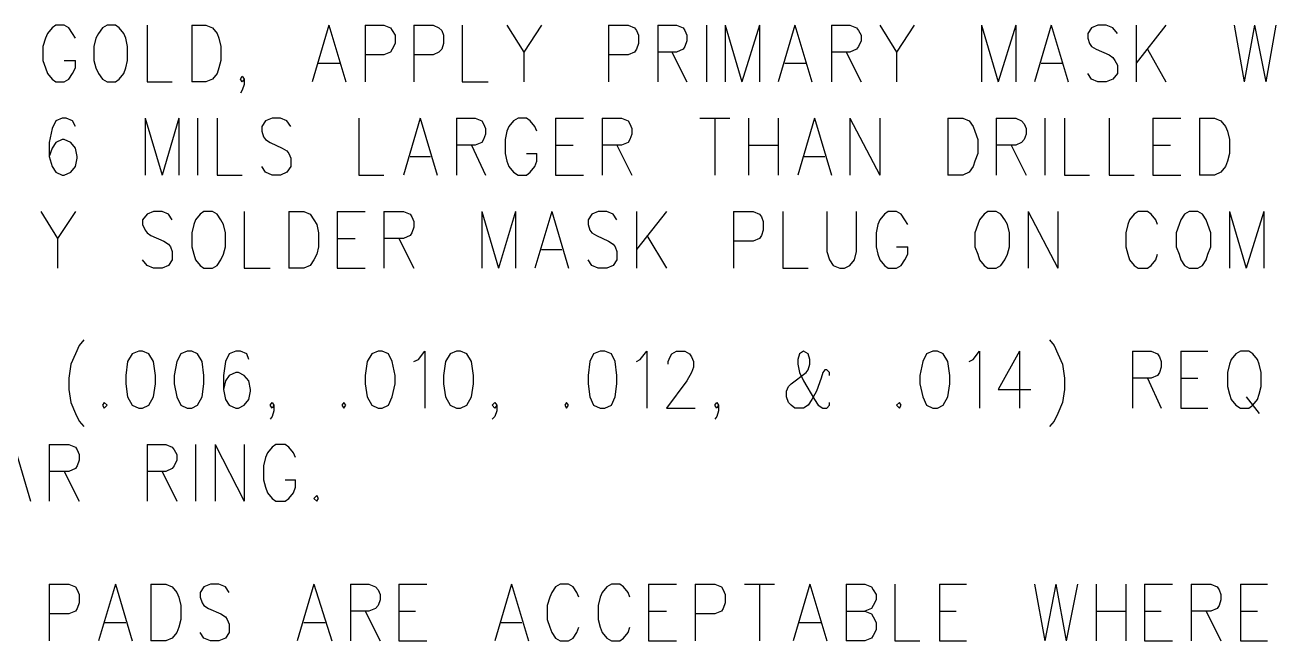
# Model space of a CAD drawing. Extents: x 11.9 to 28.1, y 10.8 to 21.2.
# Drawn here: x 24.827 to 26.169, y 15.139 to 15.8 of the extents above; entities that cross this region are included whole.
import ezdxf

# ---------------------------------------------------------------- set-up
doc = ezdxf.new("R2010")
doc.units = 0
doc.header["$MEASUREMENT"] = 0
doc.layers.add('LAYNR1', color=2, linetype='Continuous')

msp = doc.modelspace()

# ---------------------------------------------------------------- linework, layer by layer
at = {"layer": 'LAYNR1', "color": 7}
for points in [[(24.881, 15.786), (24.878, 15.791), (24.874, 15.797), (24.869, 15.8), (24.86, 15.8), (24.856, 15.797), (24.851, 15.791), (24.849, 15.786)], [(24.915, 15.8), (24.91, 15.797), (24.906, 15.791), (24.903, 15.786)], [(24.935, 15.786), (24.933, 15.791), (24.928, 15.797), (24.924, 15.8), (24.915, 15.8)], [(24.958, 15.8), (24.958, 15.739)], [(25.006, 15.8), (25.006, 15.739)], [(25.006, 15.8), (25.021, 15.8), (25.028, 15.797), (25.033, 15.791), (25.035, 15.786)], [(25.153, 15.8), (25.135, 15.739)], [(25.153, 15.8), (25.171, 15.739)], [(25.192, 15.8), (25.192, 15.739)], [(25.192, 15.8), (25.212, 15.8), (25.219, 15.797), (25.221, 15.794), (25.224, 15.789), (25.224, 15.78), (25.221, 15.774), (25.219, 15.771), (25.212, 15.768), (25.192, 15.768)], [(25.244, 15.8), (25.244, 15.739)], [(25.244, 15.8), (25.265, 15.8), (25.271, 15.797), (25.274, 15.794), (25.276, 15.789), (25.276, 15.78), (25.274, 15.774), (25.271, 15.771), (25.265, 15.768), (25.244, 15.768)], [(25.296, 15.8), (25.296, 15.739)], [(25.344, 15.8), (25.362, 15.771), (25.362, 15.739)], [(25.381, 15.8), (25.362, 15.771)], [(25.453, 15.8), (25.453, 15.739)], [(25.453, 15.8), (25.474, 15.8), (25.481, 15.797), (25.483, 15.794), (25.485, 15.789), (25.485, 15.78), (25.483, 15.774), (25.481, 15.771), (25.474, 15.768), (25.453, 15.768)], [(25.506, 15.8), (25.506, 15.739)], [(25.506, 15.8), (25.526, 15.8), (25.533, 15.797), (25.535, 15.794), (25.537, 15.789), (25.537, 15.783), (25.535, 15.777), (25.533, 15.774), (25.526, 15.771), (25.506, 15.771)], [(25.558, 15.8), (25.558, 15.739)], [(25.578, 15.8), (25.578, 15.739)], [(25.578, 15.8), (25.596, 15.739)], [(25.615, 15.8), (25.596, 15.739)], [(25.615, 15.8), (25.615, 15.739)], [(25.653, 15.8), (25.635, 15.739)], [(25.653, 15.8), (25.671, 15.739)], [(25.692, 15.8), (25.692, 15.739)], [(25.692, 15.8), (25.712, 15.8), (25.719, 15.797), (25.721, 15.794), (25.724, 15.789), (25.724, 15.783), (25.721, 15.777), (25.719, 15.774), (25.712, 15.771), (25.692, 15.771)], [(25.744, 15.8), (25.762, 15.771), (25.762, 15.739)], [(25.781, 15.8), (25.762, 15.771)], [(25.853, 15.8), (25.853, 15.739)], [(25.853, 15.8), (25.871, 15.739)], [(25.89, 15.8), (25.871, 15.739)], [(25.89, 15.8), (25.89, 15.739)], [(25.928, 15.8), (25.91, 15.739)], [(25.928, 15.8), (25.946, 15.739)], [(25.999, 15.791), (25.994, 15.797), (25.987, 15.8), (25.978, 15.8), (25.971, 15.797), (25.967, 15.791), (25.967, 15.786)], [(26.019, 15.8), (26.019, 15.739)], [(26.051, 15.8), (26.019, 15.759)], [(26.124, 15.8), (26.135, 15.739)], [(26.146, 15.8), (26.135, 15.739)], [(26.146, 15.8), (26.158, 15.739)], [(26.169, 15.8), (26.158, 15.739)], [(24.849, 15.786), (24.846, 15.777), (24.846, 15.762)], [(24.903, 15.786), (24.901, 15.777), (24.901, 15.762)], [(24.937, 15.762), (24.937, 15.777), (24.935, 15.786)], [(25.035, 15.786), (25.037, 15.777), (25.037, 15.762)], [(25.967, 15.786), (25.969, 15.78), (25.971, 15.777), (25.976, 15.774), (25.99, 15.768), (25.994, 15.765), (25.996, 15.762)], [(25.521, 15.771), (25.537, 15.739)], [(25.708, 15.771), (25.724, 15.739)], [(26.031, 15.774), (26.051, 15.739)], [(24.846, 15.762), (24.849, 15.754), (24.851, 15.748), (24.856, 15.742), (24.86, 15.739)], [(24.869, 15.739), (24.874, 15.742), (24.878, 15.748), (24.881, 15.754), (24.881, 15.762)], [(24.869, 15.762), (24.881, 15.762)], [(24.901, 15.762), (24.903, 15.754), (24.906, 15.748), (24.91, 15.742), (24.915, 15.739)], [(24.924, 15.739), (24.928, 15.742), (24.933, 15.748), (24.935, 15.754), (24.937, 15.762)], [(25.037, 15.762), (25.035, 15.754), (25.033, 15.748), (25.028, 15.742), (25.021, 15.739)], [(25.142, 15.759), (25.165, 15.759)], [(25.642, 15.759), (25.665, 15.759)], [(25.917, 15.759), (25.94, 15.759)], [(25.996, 15.762), (25.999, 15.757), (25.999, 15.748), (25.994, 15.742), (25.987, 15.739)], [(25.06, 15.739), (25.058, 15.742), (25.06, 15.745), (25.062, 15.742), (25.062, 15.736), (25.06, 15.73), (25.058, 15.727)], [(25.062, 15.742), (25.06, 15.739)], [(25.978, 15.739), (25.971, 15.742), (25.967, 15.748)], [(24.86, 15.739), (24.869, 15.739)], [(24.915, 15.739), (24.924, 15.739)], [(24.958, 15.739), (24.985, 15.739)], [(25.021, 15.739), (25.006, 15.739)], [(25.296, 15.739), (25.324, 15.739)], [(25.987, 15.739), (25.978, 15.739)], [(24.881, 15.691), (24.878, 15.697), (24.871, 15.7), (24.867, 15.7), (24.86, 15.697), (24.856, 15.689), (24.853, 15.674), (24.853, 15.659), (24.856, 15.648), (24.86, 15.642), (24.867, 15.639)], [(24.956, 15.7), (24.956, 15.639)], [(24.956, 15.7), (24.974, 15.639)], [(24.992, 15.7), (24.974, 15.639)], [(24.992, 15.7), (24.992, 15.639)], [(25.012, 15.7), (25.012, 15.639)], [(25.033, 15.7), (25.033, 15.639)], [(25.112, 15.691), (25.108, 15.697), (25.101, 15.7), (25.092, 15.7), (25.085, 15.697), (25.081, 15.691), (25.081, 15.686)], [(25.185, 15.7), (25.185, 15.639)], [(25.251, 15.7), (25.233, 15.639)], [(25.251, 15.7), (25.269, 15.639)], [(25.29, 15.7), (25.29, 15.639)], [(25.29, 15.7), (25.31, 15.7), (25.317, 15.697), (25.319, 15.694), (25.321, 15.689), (25.321, 15.683), (25.319, 15.677), (25.317, 15.674), (25.31, 15.671), (25.29, 15.671)], [(25.376, 15.686), (25.374, 15.691), (25.369, 15.697), (25.365, 15.7), (25.356, 15.7), (25.351, 15.697), (25.346, 15.691), (25.344, 15.686)], [(25.396, 15.7), (25.396, 15.639)], [(25.396, 15.7), (25.426, 15.7)], [(25.446, 15.7), (25.446, 15.639)], [(25.446, 15.7), (25.467, 15.7), (25.474, 15.697), (25.476, 15.694), (25.478, 15.689), (25.478, 15.683), (25.476, 15.677), (25.474, 15.674), (25.467, 15.671), (25.446, 15.671)], [(25.551, 15.7), (25.583, 15.7)], [(25.567, 15.7), (25.567, 15.639)], [(25.603, 15.7), (25.603, 15.639)], [(25.635, 15.7), (25.635, 15.639)], [(25.674, 15.7), (25.656, 15.639)], [(25.674, 15.7), (25.692, 15.639)], [(25.712, 15.7), (25.712, 15.639)], [(25.712, 15.7), (25.744, 15.639)], [(25.744, 15.7), (25.744, 15.639)], [(25.817, 15.7), (25.817, 15.639)], [(25.817, 15.7), (25.833, 15.7), (25.84, 15.697), (25.844, 15.691), (25.846, 15.686)], [(25.869, 15.7), (25.869, 15.639)], [(25.869, 15.7), (25.89, 15.7), (25.896, 15.697), (25.899, 15.694), (25.901, 15.689), (25.901, 15.683), (25.899, 15.677), (25.896, 15.674), (25.89, 15.671), (25.869, 15.671)], [(25.921, 15.7), (25.921, 15.639)], [(25.942, 15.7), (25.942, 15.639)], [(25.99, 15.7), (25.99, 15.639)], [(26.037, 15.7), (26.037, 15.639)], [(26.037, 15.7), (26.067, 15.7)], [(26.087, 15.7), (26.087, 15.639)], [(26.087, 15.7), (26.103, 15.7), (26.11, 15.697), (26.115, 15.691), (26.117, 15.686)], [(24.869, 15.639), (24.876, 15.642), (24.881, 15.648), (24.883, 15.657), (24.883, 15.659), (24.881, 15.668), (24.876, 15.674), (24.869, 15.677), (24.867, 15.677), (24.86, 15.674), (24.856, 15.668), (24.853, 15.659)], [(25.081, 15.686), (25.083, 15.68), (25.085, 15.677), (25.09, 15.674), (25.103, 15.668), (25.108, 15.665), (25.11, 15.662)], [(25.344, 15.686), (25.342, 15.677), (25.342, 15.662)], [(25.846, 15.686), (25.849, 15.677), (25.849, 15.662)], [(26.117, 15.686), (26.119, 15.677), (26.119, 15.662)], [(25.11, 15.662), (25.112, 15.657), (25.112, 15.648), (25.108, 15.642), (25.101, 15.639)], [(25.306, 15.671), (25.321, 15.639)], [(25.342, 15.662), (25.344, 15.654), (25.346, 15.648), (25.351, 15.642), (25.356, 15.639)], [(25.365, 15.639), (25.369, 15.642), (25.374, 15.648), (25.376, 15.654), (25.376, 15.662)], [(25.365, 15.662), (25.376, 15.662)], [(25.396, 15.671), (25.415, 15.671)], [(25.462, 15.671), (25.478, 15.639)], [(25.603, 15.671), (25.635, 15.671)], [(25.849, 15.662), (25.846, 15.654), (25.844, 15.648), (25.84, 15.642), (25.833, 15.639)], [(25.885, 15.671), (25.901, 15.639)], [(26.037, 15.671), (26.056, 15.671)], [(26.119, 15.662), (26.117, 15.654), (26.115, 15.648), (26.11, 15.642), (26.103, 15.639)], [(25.092, 15.639), (25.085, 15.642), (25.081, 15.648)], [(25.24, 15.659), (25.262, 15.659)], [(25.662, 15.659), (25.685, 15.659)], [(24.867, 15.639), (24.869, 15.639)], [(25.033, 15.639), (25.06, 15.639)], [(25.101, 15.639), (25.092, 15.639)], [(25.185, 15.639), (25.212, 15.639)], [(25.356, 15.639), (25.365, 15.639)], [(25.396, 15.639), (25.426, 15.639)], [(25.833, 15.639), (25.817, 15.639)], [(25.942, 15.639), (25.969, 15.639)], [(25.99, 15.639), (26.017, 15.639)], [(26.037, 15.639), (26.067, 15.639)], [(26.103, 15.639), (26.087, 15.639)], [(24.844, 15.6), (24.862, 15.571), (24.862, 15.539)], [(24.881, 15.6), (24.862, 15.571)], [(24.985, 15.591), (24.981, 15.597), (24.974, 15.6), (24.965, 15.6), (24.958, 15.597), (24.953, 15.591), (24.953, 15.586)], [(25.019, 15.6), (25.015, 15.597), (25.01, 15.591), (25.008, 15.586)], [(25.04, 15.586), (25.037, 15.591), (25.033, 15.597), (25.028, 15.6), (25.019, 15.6)], [(25.062, 15.6), (25.062, 15.539)], [(25.11, 15.6), (25.11, 15.539)], [(25.11, 15.6), (25.126, 15.6), (25.133, 15.597), (25.137, 15.591), (25.14, 15.586)], [(25.162, 15.6), (25.162, 15.539)], [(25.162, 15.6), (25.192, 15.6)], [(25.212, 15.6), (25.212, 15.539)], [(25.212, 15.6), (25.233, 15.6), (25.24, 15.597), (25.242, 15.594), (25.244, 15.589), (25.244, 15.583), (25.242, 15.577), (25.24, 15.574), (25.233, 15.571), (25.212, 15.571)], [(25.317, 15.6), (25.317, 15.539)], [(25.317, 15.6), (25.335, 15.539)], [(25.353, 15.6), (25.335, 15.539)], [(25.353, 15.6), (25.353, 15.539)], [(25.392, 15.6), (25.374, 15.539)], [(25.392, 15.6), (25.41, 15.539)], [(25.462, 15.591), (25.458, 15.597), (25.451, 15.6), (25.442, 15.6), (25.435, 15.597), (25.431, 15.591), (25.431, 15.586)], [(25.483, 15.6), (25.483, 15.539)], [(25.515, 15.6), (25.483, 15.559)], [(25.587, 15.6), (25.587, 15.539)], [(25.587, 15.6), (25.608, 15.6), (25.615, 15.597), (25.617, 15.594), (25.619, 15.589), (25.619, 15.58), (25.617, 15.574), (25.615, 15.571), (25.608, 15.568), (25.587, 15.568)], [(25.64, 15.6), (25.64, 15.539)], [(25.687, 15.6), (25.687, 15.557), (25.69, 15.548), (25.694, 15.542), (25.701, 15.539)], [(25.706, 15.539), (25.712, 15.542), (25.717, 15.548), (25.719, 15.557), (25.719, 15.6)], [(25.774, 15.586), (25.771, 15.591), (25.767, 15.597), (25.762, 15.6), (25.753, 15.6), (25.749, 15.597), (25.744, 15.591), (25.742, 15.586)], [(25.86, 15.6), (25.856, 15.597), (25.851, 15.591), (25.849, 15.586)], [(25.881, 15.586), (25.878, 15.591), (25.874, 15.597), (25.869, 15.6), (25.86, 15.6)], [(25.903, 15.6), (25.903, 15.539)], [(25.903, 15.6), (25.935, 15.539)], [(25.935, 15.6), (25.935, 15.539)], [(26.042, 15.586), (26.04, 15.591), (26.035, 15.597), (26.031, 15.6), (26.021, 15.6), (26.017, 15.597), (26.012, 15.591), (26.01, 15.586)], [(26.076, 15.6), (26.071, 15.597), (26.067, 15.591), (26.065, 15.586)], [(26.096, 15.586), (26.094, 15.591), (26.09, 15.597), (26.085, 15.6), (26.076, 15.6)], [(26.119, 15.6), (26.119, 15.539)], [(26.119, 15.6), (26.137, 15.539)], [(26.156, 15.6), (26.137, 15.539)], [(26.156, 15.6), (26.156, 15.539)], [(24.953, 15.586), (24.956, 15.58), (24.958, 15.577), (24.962, 15.574), (24.976, 15.568), (24.981, 15.565), (24.983, 15.562)], [(25.008, 15.586), (25.006, 15.577), (25.006, 15.562)], [(25.042, 15.562), (25.042, 15.577), (25.04, 15.586)], [(25.14, 15.586), (25.142, 15.577), (25.142, 15.562)], [(25.431, 15.586), (25.433, 15.58), (25.435, 15.577), (25.44, 15.574), (25.453, 15.568), (25.458, 15.565), (25.46, 15.562)], [(25.742, 15.586), (25.74, 15.577), (25.74, 15.562)], [(25.849, 15.586), (25.846, 15.577), (25.846, 15.562)], [(25.883, 15.562), (25.883, 15.577), (25.881, 15.586)], [(26.01, 15.586), (26.008, 15.577), (26.008, 15.562)], [(26.065, 15.586), (26.062, 15.577), (26.062, 15.562)], [(26.099, 15.562), (26.099, 15.577), (26.096, 15.586)], [(25.162, 15.571), (25.181, 15.571)], [(25.228, 15.571), (25.244, 15.539)], [(25.494, 15.574), (25.515, 15.539)], [(24.983, 15.562), (24.985, 15.557), (24.985, 15.548), (24.981, 15.542), (24.974, 15.539)], [(25.006, 15.562), (25.008, 15.554), (25.01, 15.548), (25.015, 15.542), (25.019, 15.539)], [(25.028, 15.539), (25.033, 15.542), (25.037, 15.548), (25.04, 15.554), (25.042, 15.562)], [(25.142, 15.562), (25.14, 15.554), (25.137, 15.548), (25.133, 15.542), (25.126, 15.539)], [(25.381, 15.559), (25.403, 15.559)], [(25.46, 15.562), (25.462, 15.557), (25.462, 15.548), (25.458, 15.542), (25.451, 15.539)], [(25.74, 15.562), (25.742, 15.554), (25.744, 15.548), (25.749, 15.542), (25.753, 15.539)], [(25.762, 15.539), (25.767, 15.542), (25.771, 15.548), (25.774, 15.554), (25.774, 15.562)], [(25.762, 15.562), (25.774, 15.562)], [(25.846, 15.562), (25.849, 15.554), (25.851, 15.548), (25.856, 15.542), (25.86, 15.539)], [(25.869, 15.539), (25.874, 15.542), (25.878, 15.548), (25.881, 15.554), (25.883, 15.562)], [(26.008, 15.562), (26.01, 15.554), (26.012, 15.548), (26.017, 15.542), (26.021, 15.539)], [(26.031, 15.539), (26.035, 15.542), (26.04, 15.548), (26.042, 15.554)], [(26.062, 15.562), (26.065, 15.554), (26.067, 15.548), (26.071, 15.542), (26.076, 15.539)], [(26.085, 15.539), (26.09, 15.542), (26.094, 15.548), (26.096, 15.554), (26.099, 15.562)], [(24.965, 15.539), (24.958, 15.542), (24.953, 15.548)], [(25.442, 15.539), (25.435, 15.542), (25.431, 15.548)], [(24.974, 15.539), (24.965, 15.539)], [(25.019, 15.539), (25.028, 15.539)], [(25.062, 15.539), (25.09, 15.539)], [(25.126, 15.539), (25.11, 15.539)], [(25.162, 15.539), (25.192, 15.539)], [(25.451, 15.539), (25.442, 15.539)], [(25.64, 15.539), (25.667, 15.539)], [(25.701, 15.539), (25.706, 15.539)], [(25.753, 15.539), (25.762, 15.539)], [(25.86, 15.539), (25.869, 15.539)], [(26.021, 15.539), (26.031, 15.539)], [(26.076, 15.539), (26.085, 15.539)], [(24.89, 15.462), (24.885, 15.456), (24.881, 15.447), (24.876, 15.436)], [(25.926, 15.462), (25.931, 15.456), (25.935, 15.447), (25.94, 15.436)], [(24.949, 15.45), (24.942, 15.447), (24.937, 15.439), (24.935, 15.424), (24.935, 15.415), (24.937, 15.401), (24.942, 15.392), (24.949, 15.389)], [(24.953, 15.389), (24.96, 15.392), (24.965, 15.401), (24.967, 15.415), (24.967, 15.424), (24.965, 15.439), (24.96, 15.447), (24.953, 15.45), (24.949, 15.45)], [(25.001, 15.45), (24.994, 15.447), (24.99, 15.439), (24.987, 15.424), (24.987, 15.415), (24.99, 15.401), (24.994, 15.392), (25.001, 15.389)], [(25.006, 15.389), (25.012, 15.392), (25.017, 15.401), (25.019, 15.415), (25.019, 15.424), (25.017, 15.439), (25.012, 15.447), (25.006, 15.45), (25.001, 15.45)], [(25.067, 15.441), (25.065, 15.447), (25.058, 15.45), (25.053, 15.45), (25.046, 15.447), (25.042, 15.439), (25.04, 15.424), (25.04, 15.409), (25.042, 15.398), (25.046, 15.392), (25.053, 15.389)], [(25.206, 15.45), (25.199, 15.447), (25.194, 15.439), (25.192, 15.424), (25.192, 15.415), (25.194, 15.401), (25.199, 15.392), (25.206, 15.389)], [(25.21, 15.389), (25.217, 15.392), (25.221, 15.401), (25.224, 15.415), (25.224, 15.424), (25.221, 15.439), (25.217, 15.447), (25.21, 15.45), (25.206, 15.45)], [(25.244, 15.439), (25.249, 15.441), (25.256, 15.45), (25.256, 15.389)], [(25.29, 15.45), (25.283, 15.447), (25.278, 15.439), (25.276, 15.424), (25.276, 15.415), (25.278, 15.401), (25.283, 15.392), (25.29, 15.389)], [(25.294, 15.389), (25.301, 15.392), (25.306, 15.401), (25.308, 15.415), (25.308, 15.424), (25.306, 15.439), (25.301, 15.447), (25.294, 15.45), (25.29, 15.45)], [(25.444, 15.45), (25.437, 15.447), (25.433, 15.439), (25.431, 15.424), (25.431, 15.415), (25.433, 15.401), (25.437, 15.392), (25.444, 15.389)], [(25.449, 15.389), (25.456, 15.392), (25.46, 15.401), (25.462, 15.415), (25.462, 15.424), (25.46, 15.439), (25.456, 15.447), (25.449, 15.45), (25.444, 15.45)], [(25.483, 15.439), (25.487, 15.441), (25.494, 15.45), (25.494, 15.389)], [(25.517, 15.436), (25.517, 15.439), (25.519, 15.444), (25.521, 15.447), (25.526, 15.45), (25.535, 15.45), (25.54, 15.447), (25.542, 15.444), (25.544, 15.439), (25.544, 15.433), (25.542, 15.427), (25.537, 15.418), (25.515, 15.389)], [(25.669, 15.436), (25.669, 15.441), (25.667, 15.447), (25.662, 15.45), (25.658, 15.447), (25.656, 15.441), (25.656, 15.436)], [(25.801, 15.45), (25.794, 15.447), (25.79, 15.439), (25.787, 15.424), (25.787, 15.415), (25.79, 15.401), (25.794, 15.392), (25.801, 15.389)], [(25.806, 15.389), (25.812, 15.392), (25.817, 15.401), (25.819, 15.415), (25.819, 15.424), (25.817, 15.439), (25.812, 15.447), (25.806, 15.45), (25.801, 15.45)], [(25.84, 15.439), (25.844, 15.441), (25.851, 15.45), (25.851, 15.389)], [(25.894, 15.45), (25.871, 15.409), (25.906, 15.409)], [(25.894, 15.45), (25.894, 15.389)], [(26.015, 15.45), (26.015, 15.389)], [(26.015, 15.45), (26.035, 15.45), (26.042, 15.447), (26.044, 15.444), (26.046, 15.439), (26.046, 15.433), (26.044, 15.427), (26.042, 15.424), (26.035, 15.421), (26.015, 15.421)], [(26.067, 15.45), (26.067, 15.389)], [(26.067, 15.45), (26.096, 15.45)], [(26.131, 15.45), (26.126, 15.447), (26.121, 15.441), (26.119, 15.436)], [(26.151, 15.436), (26.149, 15.441), (26.144, 15.447), (26.14, 15.45), (26.131, 15.45)], [(24.876, 15.436), (24.874, 15.421), (24.874, 15.409), (24.876, 15.395), (24.881, 15.383), (24.885, 15.375), (24.89, 15.369)], [(25.646, 15.412), (25.649, 15.415), (25.665, 15.427), (25.667, 15.43), (25.669, 15.436)], [(25.656, 15.436), (25.658, 15.427), (25.662, 15.418), (25.674, 15.398), (25.678, 15.392), (25.683, 15.389)], [(25.94, 15.436), (25.942, 15.421), (25.942, 15.409), (25.94, 15.395), (25.935, 15.383), (25.931, 15.375), (25.926, 15.369)], [(26.119, 15.436), (26.117, 15.427), (26.117, 15.412)], [(26.153, 15.412), (26.153, 15.427), (26.151, 15.436)], [(25.056, 15.389), (25.062, 15.392), (25.067, 15.398), (25.069, 15.407), (25.069, 15.409), (25.067, 15.418), (25.062, 15.424), (25.056, 15.427), (25.053, 15.427), (25.046, 15.424), (25.042, 15.418), (25.04, 15.409)], [(25.69, 15.424), (25.69, 15.427), (25.687, 15.43), (25.685, 15.43), (25.683, 15.427), (25.681, 15.421), (25.676, 15.407), (25.671, 15.398), (25.667, 15.392), (25.662, 15.389)], [(26.031, 15.421), (26.046, 15.389)], [(26.067, 15.421), (26.085, 15.421)], [(25.653, 15.389), (25.649, 15.392), (25.646, 15.395), (25.644, 15.401), (25.644, 15.407), (25.646, 15.412)], [(26.117, 15.412), (26.119, 15.404), (26.121, 15.398), (26.126, 15.392), (26.131, 15.389)], [(26.14, 15.389), (26.144, 15.392), (26.149, 15.398), (26.151, 15.404), (26.153, 15.412)], [(24.912, 15.395), (24.91, 15.392), (24.912, 15.389)], [(24.912, 15.389), (24.915, 15.392), (24.912, 15.395)], [(25.092, 15.389), (25.09, 15.392), (25.092, 15.395), (25.094, 15.392), (25.094, 15.386), (25.092, 15.38), (25.09, 15.377)], [(25.169, 15.395), (25.167, 15.392), (25.169, 15.389)], [(25.169, 15.389), (25.171, 15.392), (25.169, 15.395)], [(25.331, 15.389), (25.328, 15.392), (25.331, 15.395), (25.333, 15.392), (25.333, 15.386), (25.331, 15.38), (25.328, 15.377)], [(25.408, 15.395), (25.406, 15.392), (25.408, 15.389)], [(25.408, 15.389), (25.41, 15.392), (25.408, 15.395)], [(25.569, 15.389), (25.567, 15.392), (25.569, 15.395), (25.571, 15.392), (25.571, 15.386), (25.569, 15.38), (25.567, 15.377)], [(25.687, 15.389), (25.69, 15.392), (25.69, 15.395)], [(25.765, 15.395), (25.762, 15.392), (25.765, 15.389)], [(25.765, 15.389), (25.767, 15.392), (25.765, 15.395)], [(26.137, 15.401), (26.151, 15.383)], [(24.949, 15.389), (24.953, 15.389)], [(25.001, 15.389), (25.006, 15.389)], [(25.053, 15.389), (25.056, 15.389)], [(25.094, 15.392), (25.092, 15.389)], [(25.206, 15.389), (25.21, 15.389)], [(25.29, 15.389), (25.294, 15.389)], [(25.333, 15.392), (25.331, 15.389)], [(25.444, 15.389), (25.449, 15.389)], [(25.515, 15.389), (25.546, 15.389)], [(25.571, 15.392), (25.569, 15.389)], [(25.662, 15.389), (25.653, 15.389)], [(25.683, 15.389), (25.687, 15.389)], [(25.801, 15.389), (25.806, 15.389)], [(26.067, 15.389), (26.096, 15.389)], [(26.131, 15.389), (26.14, 15.389)], [(24.815, 15.35), (24.833, 15.289)], [(24.853, 15.35), (24.853, 15.289)], [(24.853, 15.35), (24.874, 15.35), (24.881, 15.347), (24.883, 15.344), (24.885, 15.339), (24.885, 15.333), (24.883, 15.327), (24.881, 15.324), (24.874, 15.321), (24.853, 15.321)], [(24.958, 15.35), (24.958, 15.289)], [(24.958, 15.35), (24.978, 15.35), (24.985, 15.347), (24.987, 15.344), (24.99, 15.339), (24.99, 15.333), (24.987, 15.327), (24.985, 15.324), (24.978, 15.321), (24.958, 15.321)], [(25.01, 15.35), (25.01, 15.289)], [(25.031, 15.35), (25.031, 15.289)], [(25.031, 15.35), (25.062, 15.289)], [(25.062, 15.35), (25.062, 15.289)], [(25.117, 15.336), (25.115, 15.341), (25.11, 15.347), (25.106, 15.35), (25.096, 15.35), (25.092, 15.347), (25.087, 15.341), (25.085, 15.336)], [(25.085, 15.336), (25.083, 15.327), (25.083, 15.312)], [(24.869, 15.321), (24.885, 15.289)], [(24.974, 15.321), (24.99, 15.289)], [(25.083, 15.312), (25.085, 15.304), (25.087, 15.298), (25.092, 15.292), (25.096, 15.289)], [(25.106, 15.289), (25.11, 15.292), (25.115, 15.298), (25.117, 15.304), (25.117, 15.312)], [(25.106, 15.312), (25.117, 15.312)], [(25.096, 15.289), (25.106, 15.289)], [(25.14, 15.295), (25.137, 15.292), (25.14, 15.289)], [(25.14, 15.289), (25.142, 15.292), (25.14, 15.295)], [(24.853, 15.2), (24.853, 15.139)], [(24.853, 15.2), (24.874, 15.2), (24.881, 15.197), (24.883, 15.194), (24.885, 15.189), (24.885, 15.18), (24.883, 15.174), (24.881, 15.171), (24.874, 15.168), (24.853, 15.168)], [(24.924, 15.2), (24.906, 15.139)], [(24.924, 15.2), (24.942, 15.139)], [(24.962, 15.2), (24.962, 15.139)], [(24.962, 15.2), (24.978, 15.2), (24.985, 15.197), (24.99, 15.191), (24.992, 15.186)], [(25.046, 15.191), (25.042, 15.197), (25.035, 15.2), (25.026, 15.2), (25.019, 15.197), (25.015, 15.191), (25.015, 15.186)], [(25.137, 15.2), (25.119, 15.139)], [(25.137, 15.2), (25.156, 15.139)], [(25.176, 15.2), (25.176, 15.139)], [(25.176, 15.2), (25.196, 15.2), (25.203, 15.197), (25.206, 15.194), (25.208, 15.189), (25.208, 15.183), (25.206, 15.177), (25.203, 15.174), (25.196, 15.171), (25.176, 15.171)], [(25.228, 15.2), (25.228, 15.139)], [(25.228, 15.2), (25.258, 15.2)], [(25.349, 15.2), (25.331, 15.139)], [(25.349, 15.2), (25.367, 15.139)], [(25.421, 15.186), (25.419, 15.191), (25.415, 15.197), (25.41, 15.2), (25.401, 15.2), (25.396, 15.197), (25.392, 15.191), (25.39, 15.186)], [(25.476, 15.186), (25.474, 15.191), (25.469, 15.197), (25.465, 15.2), (25.456, 15.2), (25.451, 15.197), (25.446, 15.191), (25.444, 15.186)], [(25.496, 15.2), (25.496, 15.139)], [(25.496, 15.2), (25.526, 15.2)], [(25.546, 15.2), (25.546, 15.139)], [(25.546, 15.2), (25.567, 15.2), (25.574, 15.197), (25.576, 15.194), (25.578, 15.189), (25.578, 15.18), (25.576, 15.174), (25.574, 15.171), (25.567, 15.168), (25.546, 15.168)], [(25.599, 15.2), (25.631, 15.2)], [(25.615, 15.2), (25.615, 15.139)], [(25.669, 15.2), (25.651, 15.139)], [(25.669, 15.2), (25.687, 15.139)], [(25.708, 15.2), (25.708, 15.139)], [(25.708, 15.2), (25.728, 15.2), (25.735, 15.197), (25.737, 15.194), (25.74, 15.189), (25.74, 15.183), (25.737, 15.177), (25.735, 15.174), (25.728, 15.171)], [(25.76, 15.2), (25.76, 15.139)], [(25.808, 15.2), (25.808, 15.139)], [(25.808, 15.2), (25.837, 15.2)], [(25.91, 15.2), (25.921, 15.139)], [(25.933, 15.2), (25.921, 15.139)], [(25.933, 15.2), (25.944, 15.139)], [(25.956, 15.2), (25.944, 15.139)], [(25.976, 15.2), (25.976, 15.139)], [(26.008, 15.2), (26.008, 15.139)], [(26.028, 15.2), (26.028, 15.139)], [(26.028, 15.2), (26.058, 15.2)], [(26.078, 15.2), (26.078, 15.139)], [(26.078, 15.2), (26.099, 15.2), (26.106, 15.197), (26.108, 15.194), (26.11, 15.189), (26.11, 15.183), (26.108, 15.177), (26.106, 15.174), (26.099, 15.171), (26.078, 15.171)], [(26.131, 15.2), (26.131, 15.139)], [(26.131, 15.2), (26.16, 15.2)], [(24.992, 15.186), (24.994, 15.177), (24.994, 15.162)], [(25.015, 15.186), (25.017, 15.18), (25.019, 15.177), (25.024, 15.174), (25.037, 15.168), (25.042, 15.165), (25.044, 15.162)], [(25.39, 15.186), (25.387, 15.177), (25.387, 15.162)], [(25.444, 15.186), (25.442, 15.177), (25.442, 15.162)], [(25.192, 15.171), (25.208, 15.139)], [(25.228, 15.171), (25.246, 15.171)], [(25.496, 15.171), (25.515, 15.171)], [(25.708, 15.171), (25.728, 15.171), (25.735, 15.168), (25.737, 15.165), (25.74, 15.159), (25.74, 15.151), (25.737, 15.145), (25.735, 15.142), (25.728, 15.139)], [(25.808, 15.171), (25.826, 15.171)], [(25.976, 15.171), (26.008, 15.171)], [(26.028, 15.171), (26.046, 15.171)], [(26.094, 15.171), (26.11, 15.139)], [(26.131, 15.171), (26.149, 15.171)], [(24.912, 15.159), (24.935, 15.159)], [(24.994, 15.162), (24.992, 15.154), (24.99, 15.148), (24.985, 15.142), (24.978, 15.139)], [(25.044, 15.162), (25.046, 15.157), (25.046, 15.148), (25.042, 15.142), (25.035, 15.139)], [(25.126, 15.159), (25.149, 15.159)], [(25.337, 15.159), (25.36, 15.159)], [(25.387, 15.162), (25.39, 15.154), (25.392, 15.148), (25.396, 15.142), (25.401, 15.139)], [(25.41, 15.139), (25.415, 15.142), (25.419, 15.148), (25.421, 15.154)], [(25.442, 15.162), (25.444, 15.154), (25.446, 15.148), (25.451, 15.142), (25.456, 15.139)], [(25.465, 15.139), (25.469, 15.142), (25.474, 15.148), (25.476, 15.154)], [(25.658, 15.159), (25.681, 15.159)], [(24.978, 15.139), (24.962, 15.139)], [(25.026, 15.139), (25.019, 15.142), (25.015, 15.148)], [(25.035, 15.139), (25.026, 15.139)], [(25.228, 15.139), (25.258, 15.139)], [(25.401, 15.139), (25.41, 15.139)], [(25.456, 15.139), (25.465, 15.139)], [(25.496, 15.139), (25.526, 15.139)], [(25.728, 15.139), (25.708, 15.139)], [(25.76, 15.139), (25.787, 15.139)], [(25.808, 15.139), (25.837, 15.139)], [(26.028, 15.139), (26.058, 15.139)], [(26.131, 15.139), (26.16, 15.139)]]:
    msp.add_lwpolyline(points, dxfattribs=at)

doc.saveas('drawing.dxf')
